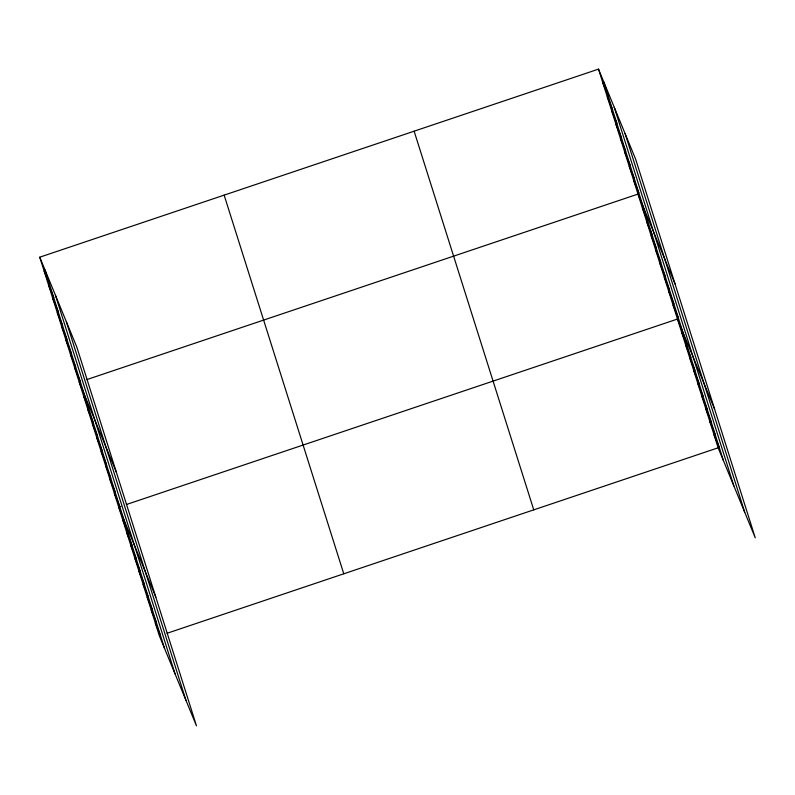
<?xml version="1.0" encoding="UTF-8"?>
<svg xmlns="http://www.w3.org/2000/svg" width="795" height="795" viewBox="0 0 795 795"><rect width="100%" height="100%" fill="white"/><g stroke="black" fill="none" stroke-linecap="round" stroke-linejoin="round"><path stroke-width="1.19" d="M39.75 257.192L76.857 347.206L196.484 725.875L159.378 635.861L39.75 257.192L598.516 69.125L635.622 159.139L755.25 537.808L718.143 447.794L598.516 69.125M86.913 379.563L637.997 194.089L675.094 284.103M120.9 506.375L118.703 507.111L155.81 597.125M126.385 504.527L677.479 319.043L714.576 409.057M167.059 633.277L718.143 447.794M602.908 83.008L608.115 95.648M607.291 96.891L612.498 109.531M611.683 110.783L616.89 123.414M616.065 124.666L621.273 137.297M620.448 138.549L625.655 151.179M624.84 152.431L630.047 165.072M629.223 166.314L634.43 178.955M633.615 180.207L638.822 192.837M642.38 207.972L647.587 220.603M646.772 221.855L651.98 234.485M651.155 235.737L656.362 248.378M655.547 249.62L660.754 262.261M659.93 263.513L665.137 276.143M664.312 277.395L669.519 290.026M668.704 291.278L673.912 303.909M673.087 305.161L678.294 317.801M681.544 331.922L686.751 344.553M685.608 344.791L690.815 357.432M689.672 357.671L694.88 370.301M693.747 370.55L698.954 383.18M697.811 383.419L703.019 396.059M701.876 396.298L707.083 408.928M705.95 409.167L711.157 421.807M710.014 422.046L715.222 434.676M714.079 434.915L719.286 447.555M44.132 271.075L49.34 283.716M48.525 284.958L53.732 297.598M52.907 298.841L58.114 311.481M57.3 312.733L62.507 325.364M61.682 326.616L66.889 339.246M66.065 340.498L71.272 353.129M70.457 354.381L75.664 367.022M74.839 368.264L80.047 380.904M79.232 382.156L116.328 472.17M83.614 396.039L88.821 408.67M87.997 409.922L93.204 422.552M92.389 423.805L97.596 436.435M96.771 437.687L101.979 450.328M101.164 451.57L106.371 464.21M105.546 465.463L110.753 478.093M109.929 479.345L115.136 491.976M114.321 493.228L119.528 505.859M122.778 519.99L127.985 532.62M126.842 532.859L132.049 545.499M130.907 545.738L136.114 558.368M134.971 558.607L140.178 571.247M139.046 571.486L144.253 584.116M143.11 584.355L148.317 596.995M147.174 597.234L152.382 609.864M151.249 610.113L156.456 622.743M155.313 622.982L160.52 635.622M625.099 133.61L744.726 512.268M614.247 107.295L733.884 485.964M603.723 81.766L723.361 460.424M414.125 131.185L533.753 509.853M224.14 195.133L343.778 573.801M66.323 321.667L185.96 700.335M55.481 295.362L175.109 674.031M44.957 269.823L164.585 648.491"/></g></svg>
